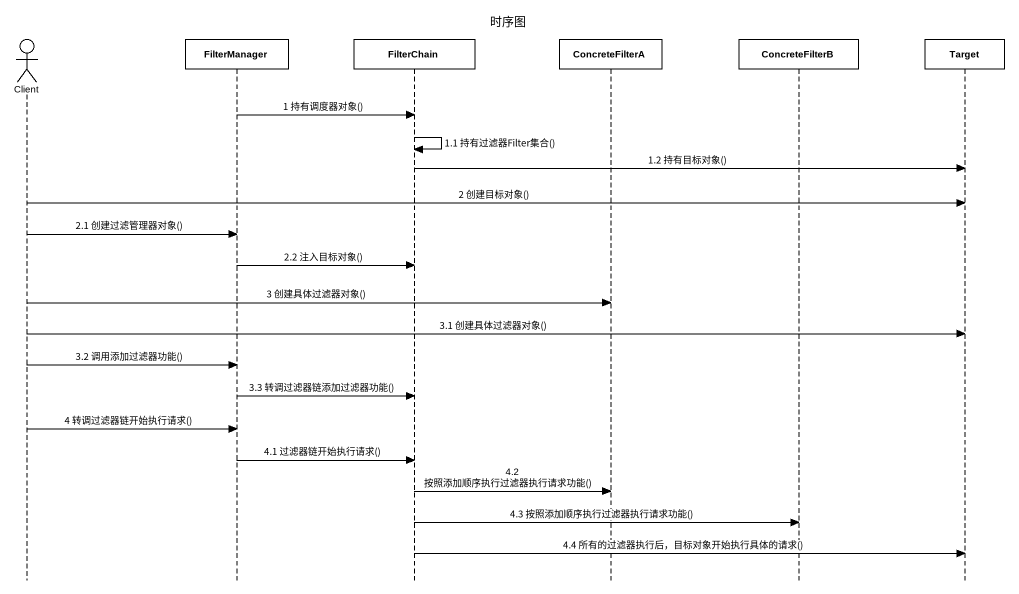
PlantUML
@startuml
title 时序图
hide footbox
actor Client
participant FilterManager
participant FilterChain
participant ConcreteFilterA
participant ConcreteFilterB
participant Target

FilterManager -> FilterChain : 1 持有调度器对象()
FilterChain -> FilterChain : 1.1 持有过滤器Filter集合()
FilterChain -> Target : 1.2 持有目标对象()
Client -> Target : 2 创建目标对象()
Client -> FilterManager : 2.1 创建过滤管理器对象()
FilterManager -> FilterChain : 2.2 注入目标对象()
Client -> ConcreteFilterA : 3 创建具体过滤器对象()
Client -> Target : 3.1 创建具体过滤器对象()
Client -> FilterManager : 3.2 调用添加过滤器功能()
FilterManager -> FilterChain : 3.3 转调过滤器链添加过滤器功能()
Client -> FilterManager : 4 转调过滤器链开始执行请求()
FilterManager -> FilterChain : 4.1 过滤器链开始执行请求()
FilterChain -> ConcreteFilterA : 4.2 按照添加顺序执行过滤器执行请求功能()
FilterChain -> ConcreteFilterB : 4.3 按照添加顺序执行过滤器执行请求功能()
FilterChain -> Target : 4.4 所有的过滤器执行后，目标对象开始执行具体的请求()
@enduml
